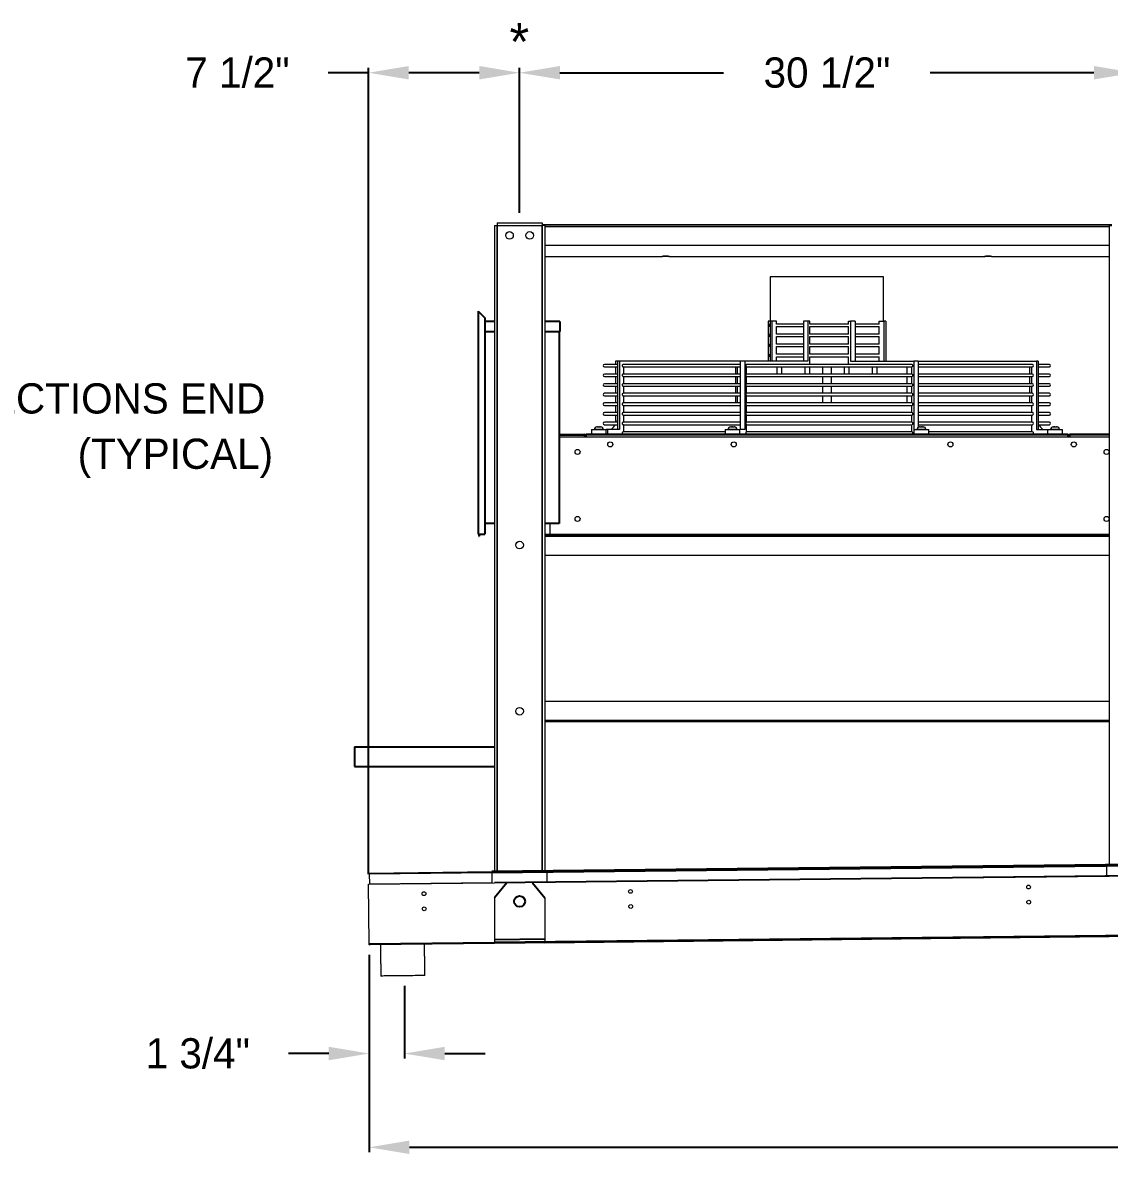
# Model space of a CAD drawing. Extents: x 6 to 271, y -23 to 146.
# Drawn here: x 122.8 to 176.7, y 31.9 to 88.6 of the extents above; entities that cross this region are included whole.
import ezdxf
from ezdxf.enums import TextEntityAlignment as Align

# ---------------------------------------------------------------- set-up
doc = ezdxf.new("R2010")
doc.units = 0
doc.header["$MEASUREMENT"] = 0
doc.layers.get('0').update_dxf_attribs({"linetype": 'CONTINUOUS'})
doc.layers.get('Defpoints').update_dxf_attribs({"linetype": 'CONTINUOUS'})
doc.dimstyles.get("Standard").update_dxf_attribs({"dimtxt": 1.5, "dimasz": 2, "dimexe": 0.25, "dimexo": 0.5, "dimgap": 0.75, "dimtad": 0, "dimtih": 1, "dimtoh": 1, "dimdec": 4, "dimzin": 0, "dimdsep": 46, "dimlunit": 5, "dimtxsty": 'STANDARD', "dimcen": 0.125, "dimclrd": 1, "dimclre": 1, "dimclrt": 1, "dimadec": 0, "dimazin": 0, "dimtfac": 1, "dimtdec": 4, "dimtofl": 0, "dimtmove": 0, "dimatfit": 3, "dimfxl": 1, "dimfrac": 2, "dimtolj": 1, "dimtzin": 0, "dimarcsym": 0})

# ---------------------------------------------------------------- blocks, each defined once
blk = doc.blocks.new('*D29')
at = {"color": 7, "lineweight": -2}
for p, q in [((244.966, 43.551), (244.966, 32.59)), ((139.973, 42.397), (139.973, 32.59)), ((141.973, 32.84), (189.594, 32.84)), ((242.966, 32.84), (195.344, 32.84))]:
    blk.add_line(p, q, dxfattribs=at)
at = {"color": 7}
for points in [[(141.973, 33.173), (141.973, 32.507), (139.973, 32.84)], [(242.966, 33.173), (242.966, 32.507), (244.966, 32.84)]]:
    blk.add_solid(points, dxfattribs=at)
at = {"layer": 'Defpoints', "color": 0}
for p in [(244.966, 44.051), (139.973, 42.897), (244.966, 32.84)]:
    blk.add_point(p, dxfattribs=at)
at = {"color": 7, "insert": (192.469, 32.84), "char_height": 1.5, "attachment_point": 5}
blk.add_mtext('\\A1;105"', dxfattribs=at)
blk = doc.blocks.new('*D30')
at = {"color": 7, "lineweight": -2}
for p, q in [((147.439, 79.229), (147.439, 86.425)), ((177.939, 79.229), (177.939, 86.425)), ((149.439, 86.175), (157.564, 86.175)), ((175.939, 86.175), (167.814, 86.175))]:
    blk.add_line(p, q, dxfattribs=at)
at = {"color": 7}
for points in [[(149.439, 86.509), (149.439, 85.842), (147.439, 86.175)], [(175.939, 86.509), (175.939, 85.842), (177.939, 86.175)]]:
    blk.add_solid(points, dxfattribs=at)
at = {"layer": 'Defpoints', "color": 0}
for p in [(177.939, 86.175), (147.439, 78.729), (177.939, 78.729)]:
    blk.add_point(p, dxfattribs=at)
at = {"color": 7, "insert": (162.689, 86.175), "char_height": 1.5, "attachment_point": 5}
blk.add_mtext('\\A1;30 1/2"', dxfattribs=at)
blk = doc.blocks.new('*D33')
at = {"color": 7, "lineweight": -2}
for p, q in [((139.94, 46.397), (139.94, 86.425)), ((147.439, 79.229), (147.439, 86.425)), ((139.94, 86.175), (137.94, 86.175)), ((145.439, 86.175), (141.94, 86.175))]:
    blk.add_line(p, q, dxfattribs=at)
at = {"color": 7}
for points in [[(141.94, 86.509), (141.94, 85.842), (139.94, 86.175)], [(145.439, 86.509), (145.439, 85.842), (147.439, 86.175)]]:
    blk.add_solid(points, dxfattribs=at)
at = {"layer": 'Defpoints', "color": 0}
for p in [(139.94, 86.175), (147.439, 78.729), (139.94, 45.897)]:
    blk.add_point(p, dxfattribs=at)
at = {"color": 7, "insert": (133.44, 86.175), "char_height": 1.5, "attachment_point": 5}
blk.add_mtext('\\A1;7 1/2"', dxfattribs=at)
blk = doc.blocks.new('*D34')
at = {"color": 7, "lineweight": -2}
for p, q in [((139.973, 41.897), (139.973, 37.243)), ((141.723, 40.853), (141.723, 37.243)), ((137.973, 37.493), (135.973, 37.493)), ((143.723, 37.493), (145.723, 37.493))]:
    blk.add_line(p, q, dxfattribs=at)
at = {"color": 7}
for points in [[(137.973, 37.827), (137.973, 37.16), (139.973, 37.493)], [(143.723, 37.827), (143.723, 37.16), (141.723, 37.493)]]:
    blk.add_solid(points, dxfattribs=at)
at = {"layer": 'Defpoints', "color": 0}
for p in [(139.973, 42.397), (141.723, 41.353), (139.973, 37.493)]:
    blk.add_point(p, dxfattribs=at)
at = {"color": 7, "insert": (131.473, 37.493), "char_height": 1.5, "attachment_point": 5}
blk.add_mtext('\\A1;1 3/4"', dxfattribs=at)

msp = doc.modelspace()

# ---------------------------------------------------------------- linework, layer by layer
at = {"color": 7, "linetype": 'Continuous', "lineweight": 15}
for p, q in [((146.18909, 78.59359), (146.18909, 46.52674)), ((146.18909, 78.59359), (146.32359, 78.59359)), ((146.32359, 78.59359), (146.32359, 46.52821)), ((146.32459, 78.59359), (146.32359, 78.59359)), ((146.32459, 78.72909), (146.32459, 78.59459)), ((146.32459, 78.72909), (148.55359, 78.72909)), ((146.32459, 78.59459), (148.55359, 78.59459)), ((146.32459, 78.59359), (146.32459, 78.59459)), ((146.32459, 78.59359), (148.55359, 78.59359)), ((146.32459, 46.52822), (146.32459, 78.59359)), ((148.55359, 78.72909), (148.55359, 78.59459)), ((148.55359, 78.6453), (176.82459, 78.6453)), ((148.55359, 78.59359), (148.55359, 78.59459)), ((148.55459, 78.59359), (148.55359, 78.59359)), ((148.55359, 46.5526), (148.55359, 78.59359)), ((148.68909, 78.59359), (148.55459, 78.59359)), ((148.55459, 78.59359), (148.55459, 46.55261)), ((148.68909, 78.59359), (148.68909, 46.55408)), ((148.68909, 78.54059), (176.68909, 78.54059)), ((176.68909, 78.59359), (176.68909, 46.86037)), ((176.68909, 78.59359), (176.82359, 78.59359)), ((148.68909, 77.61184), (176.68909, 77.61184)), ((148.68909, 77.04976), (154.50159, 77.04976)), ((154.87659, 77.04976), (170.50159, 77.04976)), ((170.87659, 77.04976), (176.68909, 77.04976)), ((163.76539, 76.04009), (159.87659, 76.04009)), ((165.50159, 76.04009), (163.76539, 76.04009)), ((159.77188, 73.84909), (159.77188, 71.85409)), ((159.86525, 73.84909), (159.77188, 73.84909)), ((159.95863, 73.84909), (159.86525, 73.84909)), ((159.86525, 73.84909), (159.86525, 71.85409)), ((159.95863, 73.84909), (159.95863, 71.85409)), ((160.18405, 73.84909), (159.95863, 73.84909)), ((160.18405, 73.69827), (160.18405, 73.84909)), ((161.74484, 73.84909), (161.51942, 73.84909)), ((161.51942, 73.84909), (161.51942, 71.85409)), ((161.74484, 73.84909), (161.74484, 71.85409)), ((161.83822, 73.84909), (161.74484, 73.84909)), ((161.83822, 73.69827), (161.83822, 73.84909)), ((163.76539, 73.69921), (163.76539, 73.84909)), ((163.76539, 73.84909), (163.85876, 73.84909)), ((163.85876, 73.84909), (163.85876, 71.85409)), ((164.08419, 73.84909), (163.85876, 73.84909)), ((164.08419, 73.84909), (164.08419, 71.85409)), ((165.2875, 73.69921), (165.2875, 73.84909)), ((165.2875, 73.84909), (165.51293, 73.84909)), ((165.51293, 73.84909), (165.51293, 71.85409)), ((165.6063, 73.84909), (165.51293, 73.84909)), ((165.6063, 73.84909), (165.6063, 71.85409)), ((161.51942, 73.69921), (160.18405, 73.69921)), ((160.18405, 73.19827), (160.18405, 73.58014)), ((160.18405, 73.57921), (161.51942, 73.57921)), ((163.76539, 73.69921), (161.83822, 73.69921)), ((161.83822, 73.19827), (161.83822, 73.58014)), ((161.83822, 73.57921), (163.76539, 73.57921)), ((163.76539, 73.19921), (163.76539, 73.57921)), ((165.2875, 73.69921), (164.08419, 73.69921)), ((164.08419, 73.57921), (165.2875, 73.57921)), ((165.2875, 73.19921), (165.2875, 73.57921)), ((161.51942, 73.19921), (160.18405, 73.19921)), ((160.18405, 72.69827), (160.18405, 73.08014)), ((160.18405, 73.07921), (161.51942, 73.07921)), ((161.51942, 72.69921), (160.18405, 72.69921)), ((163.76539, 73.19921), (161.83822, 73.19921)), ((161.83822, 72.69827), (161.83822, 73.08014)), ((161.83822, 73.07921), (163.76539, 73.07921)), ((163.76539, 72.69921), (161.83822, 72.69921)), ((163.76539, 72.69921), (163.76539, 73.07921)), ((165.2875, 73.19921), (164.08419, 73.19921)), ((164.08419, 73.07921), (165.2875, 73.07921)), ((165.2875, 72.69921), (164.08419, 72.69921)), ((165.2875, 72.69921), (165.2875, 73.07921)), ((160.18405, 72.19827), (160.18405, 72.58014)), ((160.18405, 72.57921), (161.51942, 72.57921)), ((161.51942, 72.19921), (160.18405, 72.19921)), ((161.83822, 72.19827), (161.83822, 72.58014)), ((161.83822, 72.57921), (163.76539, 72.57921)), ((163.76539, 72.19921), (161.83822, 72.19921)), ((163.76539, 72.19921), (163.76539, 72.57921)), ((164.08419, 72.57921), (165.2875, 72.57921)), ((165.2875, 72.19921), (164.08419, 72.19921)), ((165.2875, 72.19921), (165.2875, 72.57921)), ((152.29544, 71.69921), (151.64897, 71.69921)), ((151.64897, 71.57921), (152.29544, 71.57921)), ((152.20207, 71.85409), (152.20207, 71.69921)), ((152.29544, 71.85409), (152.20207, 71.85409)), ((152.20207, 71.57921), (152.20207, 71.22054)), ((152.38882, 71.85409), (152.29544, 71.85409)), ((152.29544, 71.85409), (152.29544, 68.47309)), ((152.38882, 71.85409), (152.38882, 68.47309)), ((158.3839, 71.85409), (152.38882, 71.85409)), ((152.58522, 71.57921), (158.3839, 71.57921)), ((158.3839, 71.69921), (152.58529, 71.69921)), ((152.61425, 71.22054), (152.61425, 71.57921)), ((158.15847, 71.57921), (158.15847, 71.22054)), ((158.25185, 71.22054), (158.25185, 71.57921)), ((158.60933, 71.85409), (158.3839, 71.85409)), ((158.3839, 71.85409), (158.3839, 68.47309)), ((158.60933, 71.85409), (158.60933, 68.47309)), ((161.74484, 71.85409), (158.60933, 71.85409)), ((158.69068, 71.57921), (166.91396, 71.57921)), ((166.91396, 71.69921), (158.69081, 71.69921)), ((158.7027, 71.22054), (158.7027, 71.57921)), ((160.18405, 71.85409), (160.18405, 72.08014)), ((160.18405, 72.07921), (161.51942, 72.07921)), ((161.83822, 71.69921), (161.83822, 72.08014)), ((161.83822, 72.07921), (163.76539, 72.07921)), ((163.76539, 71.69921), (163.76539, 72.07921)), ((163.85876, 71.85409), (166.99428, 71.85409)), ((164.08419, 72.07921), (165.2875, 72.07921)), ((165.2875, 71.85409), (165.2875, 72.07921)), ((166.67548, 71.22054), (166.67548, 71.57921)), ((166.9009, 71.22054), (166.9009, 71.57921)), ((166.99428, 71.85409), (166.99428, 68.47309)), ((167.2197, 71.85409), (166.99428, 71.85409)), ((167.2197, 71.85409), (167.2197, 68.58118)), ((167.2197, 71.85409), (173.08273, 71.85409)), ((172.88883, 71.69921), (167.2197, 71.69921)), ((167.2197, 71.57921), (172.88883, 71.57921)), ((172.76393, 71.22054), (172.76393, 71.57921)), ((172.85731, 71.22054), (172.85731, 71.57921)), ((173.08273, 71.85409), (173.08273, 68.47309)), ((173.17611, 71.85409), (173.08273, 71.85409)), ((173.17611, 71.85409), (173.17611, 68.47309)), ((173.7292, 71.69921), (173.17611, 71.69921)), ((173.17611, 71.57921), (173.7292, 71.57921)), ((152.29544, 71.22054), (151.64897, 71.22054)), ((151.64897, 71.10054), (152.29544, 71.10054)), ((152.20207, 71.10054), (152.20207, 70.74187)), ((152.58522, 71.10054), (158.3839, 71.10054)), ((158.3839, 71.22054), (152.58529, 71.22054)), ((152.61425, 70.74187), (152.61425, 71.10054)), ((158.15847, 71.10054), (158.15847, 70.74187)), ((158.25185, 70.74187), (158.25185, 71.10054)), ((158.69068, 71.10054), (166.91396, 71.10054)), ((166.91396, 71.22054), (158.69081, 71.22054)), ((158.7027, 70.74187), (158.7027, 71.10054)), ((166.67548, 70.74187), (166.67548, 71.10054)), ((166.9009, 70.74187), (166.9009, 71.10054)), ((172.88883, 71.22054), (167.2197, 71.22054)), ((167.2197, 71.10054), (172.88883, 71.10054)), ((172.76393, 70.74187), (172.76393, 71.10054)), ((172.85731, 70.74187), (172.85731, 71.10054)), ((173.7292, 71.22054), (173.17611, 71.22054)), ((173.17611, 71.10054), (173.7292, 71.10054)), ((152.29544, 70.74187), (151.64897, 70.74187)), ((151.64897, 70.62187), (152.29544, 70.62187)), ((152.20207, 70.62187), (152.20207, 70.26321)), ((152.58522, 70.62187), (158.3839, 70.62187)), ((158.3839, 70.74187), (152.58529, 70.74187)), ((152.61425, 70.26321), (152.61425, 70.62187)), ((158.15847, 70.62187), (158.15847, 70.26321)), ((158.25185, 70.26321), (158.25185, 70.62187)), ((158.69068, 70.62187), (166.91396, 70.62187)), ((166.91396, 70.74187), (158.69081, 70.74187)), ((158.7027, 70.26321), (158.7027, 70.62187)), ((166.67548, 70.26321), (166.67548, 70.62187)), ((166.9009, 70.26321), (166.9009, 70.62187)), ((172.88883, 70.74187), (167.2197, 70.74187)), ((167.2197, 70.62187), (172.88883, 70.62187)), ((172.76393, 70.26321), (172.76393, 70.62187)), ((172.85731, 70.26321), (172.85731, 70.62187)), ((173.7292, 70.74187), (173.17611, 70.74187)), ((173.17611, 70.62187), (173.7292, 70.62187)), ((152.29544, 70.26321), (151.64897, 70.26321)), ((151.64897, 70.14321), (152.29544, 70.14321)), ((152.20207, 70.14321), (152.20207, 69.78454)), ((152.58522, 70.14321), (158.3839, 70.14321)), ((158.3839, 70.26321), (152.58529, 70.26321)), ((152.61425, 69.78454), (152.61425, 70.14321)), ((158.15847, 70.14321), (158.15847, 69.78454)), ((158.25185, 69.78454), (158.25185, 70.14321)), ((158.69068, 70.14321), (166.91396, 70.14321)), ((166.91396, 70.26321), (158.69081, 70.26321)), ((158.7027, 69.78454), (158.7027, 70.14321)), ((166.67548, 69.78454), (166.67548, 70.14321)), ((166.9009, 69.78454), (166.9009, 70.14321)), ((172.88883, 70.26321), (167.2197, 70.26321)), ((167.2197, 70.14321), (172.88883, 70.14321)), ((172.76393, 69.78454), (172.76393, 70.14321)), ((172.85731, 69.78454), (172.85731, 70.14321)), ((173.7292, 70.26321), (173.17611, 70.26321)), ((173.17611, 70.14321), (173.7292, 70.14321)), ((152.29544, 69.78454), (151.64897, 69.78454)), ((151.64897, 69.66454), (152.29544, 69.66454)), ((152.29544, 69.30588), (151.64897, 69.30588)), ((152.20207, 69.66454), (152.20207, 69.30588)), ((152.58522, 69.66454), (158.3839, 69.66454)), ((158.3839, 69.78454), (152.58529, 69.78454)), ((158.3839, 69.30588), (152.58529, 69.30588)), ((152.61425, 69.30588), (152.61425, 69.66454)), ((158.69068, 69.66454), (166.91396, 69.66454)), ((166.91396, 69.78454), (158.69081, 69.78454)), ((166.91396, 69.30588), (158.69081, 69.30588)), ((158.7027, 69.30588), (158.7027, 69.66454)), ((166.9009, 69.30588), (166.9009, 69.66454)), ((172.88883, 69.78454), (167.2197, 69.78454)), ((167.2197, 69.66454), (172.88883, 69.66454)), ((172.88883, 69.30588), (167.2197, 69.30588)), ((172.85731, 69.30588), (172.85731, 69.66454)), ((173.7292, 69.78454), (173.17611, 69.78454)), ((173.17611, 69.66454), (173.7292, 69.66454)), ((173.7292, 69.30588), (173.17611, 69.30588)), ((151.64897, 69.18588), (152.29544, 69.18588)), ((152.29544, 68.82721), (151.64897, 68.82721)), ((152.20207, 69.18588), (152.20207, 68.82721)), ((152.58522, 69.18588), (158.3839, 69.18588)), ((158.3839, 68.82721), (152.58529, 68.82721)), ((152.61425, 68.82721), (152.61425, 69.18588)), ((158.69068, 69.18588), (166.91396, 69.18588)), ((166.91396, 68.82721), (158.69081, 68.82721)), ((158.7027, 68.82721), (158.7027, 69.18588)), ((166.9009, 68.82721), (166.9009, 69.18588)), ((167.2197, 69.18588), (172.88883, 69.18588)), ((172.88883, 68.82721), (167.2197, 68.82721)), ((172.85731, 68.82721), (172.85731, 69.18588)), ((173.17611, 69.18588), (173.7292, 69.18588)), ((173.7292, 68.82721), (173.17611, 68.82721)), ((149.40923, 68.22909), (150.63809, 68.22909)), ((149.40923, 68.17809), (150.63809, 68.17809)), ((150.63809, 68.22909), (150.63809, 68.17809)), ((150.63809, 68.17809), (150.63809, 68.10409)), ((150.63909, 68.17809), (150.63909, 68.10409)), ((150.68909, 68.17809), (150.63909, 68.17809)), ((150.68909, 68.18029), (150.68909, 68.10409)), ((150.73689, 68.18029), (150.68909, 68.18029)), ((150.73689, 68.18029), (150.73689, 68.10409)), ((174.64029, 68.22909), (150.73789, 68.22909)), ((150.73789, 68.22909), (150.73789, 68.18029)), ((174.64029, 68.18029), (150.73789, 68.18029)), ((150.73789, 68.18029), (150.73789, 68.10409)), ((151.00257, 68.47309), (151.03066, 68.47309)), ((151.03066, 68.47309), (151.74057, 68.47309)), ((151.59031, 68.47409), (151.15282, 68.47409)), ((151.27681, 68.59809), (151.27697, 68.59809)), ((151.2797, 68.59809), (151.27697, 68.59809)), ((151.2797, 68.59809), (151.29021, 68.59809)), ((151.30088, 68.59809), (151.29021, 68.59809)), ((151.30088, 68.59809), (151.37693, 68.59809)), ((151.38848, 68.59809), (151.37693, 68.59809)), ((151.39476, 68.59809), (151.38848, 68.59809)), ((151.39476, 68.59809), (151.42013, 68.59809)), ((151.43467, 68.59809), (151.42013, 68.59809)), ((151.43467, 68.59809), (151.46631, 68.59809)), ((151.64897, 68.70721), (152.29544, 68.70721)), ((151.80585, 68.47309), (151.74057, 68.47309)), ((151.80585, 68.47309), (151.80585, 68.22909)), ((152.38882, 68.47309), (151.80585, 68.47309)), ((152.58522, 68.70721), (158.3839, 68.70721)), ((157.63222, 68.34855), (152.58529, 68.34855)), ((152.61425, 68.34855), (152.61425, 68.70721)), ((157.63222, 68.47309), (157.66031, 68.47309)), ((157.66031, 68.47309), (158.37022, 68.47309)), ((158.21997, 68.47409), (157.78247, 68.47409)), ((157.90647, 68.59809), (157.93812, 68.59809)), ((157.95266, 68.59809), (157.93812, 68.59809)), ((157.95266, 68.59809), (157.97802, 68.59809)), ((157.9843, 68.59809), (157.97802, 68.59809)), ((157.99586, 68.59809), (157.9843, 68.59809)), ((157.99586, 68.59809), (158.0719, 68.59809)), ((158.08258, 68.59809), (158.0719, 68.59809)), ((158.08258, 68.59809), (158.09309, 68.59809)), ((158.09582, 68.59809), (158.09309, 68.59809)), ((158.09582, 68.59809), (158.09597, 68.59809)), ((158.60933, 68.47309), (158.37022, 68.47309)), ((158.69068, 68.70721), (166.91396, 68.70721)), ((166.91396, 68.34855), (158.69081, 68.34855)), ((158.7027, 68.34855), (158.7027, 68.70721)), ((166.9009, 68.34855), (166.9009, 68.70721)), ((166.99428, 68.47309), (167.00796, 68.47309)), ((167.00796, 68.47309), (167.03605, 68.47309)), ((167.03605, 68.47309), (167.74596, 68.47309)), ((167.17486, 68.47409), (167.15821, 68.47409)), ((167.59571, 68.47409), (167.17486, 68.47409)), ((167.2197, 68.70721), (172.88883, 68.70721)), ((167.28221, 68.59809), (167.28236, 68.59809)), ((167.28509, 68.59809), (167.28236, 68.59809)), ((167.28509, 68.59809), (167.2956, 68.59809)), ((167.30628, 68.59809), (167.2956, 68.59809)), ((167.30628, 68.59809), (167.38232, 68.59809)), ((167.39387, 68.59809), (167.38232, 68.59809)), ((167.40015, 68.59809), (167.39387, 68.59809)), ((167.40015, 68.59809), (167.42552, 68.59809)), ((167.44006, 68.59809), (167.42552, 68.59809)), ((167.44006, 68.59809), (167.47171, 68.59809)), ((172.88883, 68.34855), (167.74596, 68.34855)), ((172.85731, 68.34855), (172.85731, 68.70721)), ((173.08273, 68.47309), (173.63761, 68.47309)), ((173.17611, 68.70721), (173.7292, 68.70721)), ((173.63761, 68.47309), (173.6657, 68.47309)), ((173.6657, 68.47309), (174.37561, 68.47309)), ((173.9229, 68.47409), (173.78786, 68.47409)), ((173.91186, 68.59809), (173.94351, 68.59809)), ((174.22536, 68.47409), (173.9229, 68.47409)), ((173.95805, 68.59809), (173.94351, 68.59809)), ((173.95805, 68.59809), (173.98342, 68.59809)), ((173.9897, 68.59809), (173.98342, 68.59809)), ((174.00125, 68.59809), (173.9897, 68.59809)), ((174.00125, 68.59809), (174.07729, 68.59809)), ((174.08797, 68.59809), (174.07729, 68.59809)), ((174.08797, 68.59809), (174.09848, 68.59809)), ((174.10121, 68.59809), (174.09848, 68.59809)), ((174.10121, 68.59809), (174.10136, 68.59809)), ((174.64029, 68.22909), (174.64029, 68.18029)), ((174.64029, 68.18029), (174.64029, 68.10409)), ((174.64129, 68.18029), (174.68909, 68.18029)), ((174.64129, 68.10409), (174.64129, 68.18029)), ((174.68909, 68.10409), (174.68909, 68.18029)), ((174.73909, 68.17809), (174.68909, 68.17809)), ((174.73909, 68.17809), (174.73909, 68.10409)), ((174.74009, 68.17809), (174.74009, 68.22909)), ((176.68909, 68.22909), (174.74009, 68.22909)), ((174.74009, 68.10409), (174.74009, 68.17809)), ((176.68909, 68.17809), (174.74009, 68.17809)), ((149.40923, 68.10409), (176.68909, 68.10409)), ((148.68909, 63.22909), (176.68909, 63.22909)), ((148.68909, 63.16559), (176.68909, 63.16559)), ((148.93909, 63.28009), (176.68909, 63.28009)), ((148.93909, 63.27909), (176.68909, 63.27909)), ((148.68909, 62.22909), (176.68909, 62.22909)), ((148.68909, 54.97909), (176.68909, 54.97909)), ((148.68909, 54.04259), (176.68909, 54.04259)), ((148.68909, 53.97909), (176.68909, 53.97909)), ((148.80789, 46.55077), (176.55621, 46.85571)), ((148.80837, 46.50658), (176.5567, 46.81152)), ((176.5567, 46.81152), (176.55621, 46.85571)), ((176.5567, 46.81152), (176.56232, 46.29982)), ((139.99592, 46.45393), (146.05806, 46.52055)), ((139.99592, 46.45393), (139.99641, 46.40974)), ((139.99641, 46.40974), (146.05854, 46.47636)), ((140.00203, 45.89804), (139.99641, 46.40974)), ((146.05854, 46.47636), (146.05806, 46.52055)), ((146.05854, 46.47636), (146.06417, 45.96466)), ((148.68909, 45.9928), (176.68909, 46.30051)), ((148.80789, 46.55077), (148.80837, 46.50658)), ((148.814, 45.99488), (148.80837, 46.50658)), ((176.56232, 46.29982), (148.814, 45.99488)), ((139.93954, 45.89664), (146.18909, 45.96532)), ((139.97195, 42.94782), (139.93954, 45.89664)), ((146.06417, 45.96466), (140.00203, 45.89804)), ((146.18909, 45.22065), (146.18909, 43.00699)), ((148.68909, 45.22065), (148.68909, 43.04798)), ((148.68909, 43.04362), (176.68909, 43.35133)), ((148.68909, 42.99262), (176.68909, 43.30033)), ((139.97195, 42.94782), (146.18909, 43.01614)), ((139.97251, 42.89682), (140.02351, 42.89738)), ((140.02351, 42.89738), (146.18909, 42.96514))]:
    msp.add_line(p, q, dxfattribs=at)
at = {"color": 0, "ltscale": 7}
for p, q in [((145.37798, 74.34159), (145.37798, 63.27909)), ((145.37798, 74.34159), (145.70943, 74.01013)), ((145.70943, 74.01013), (145.70943, 63.27909)), ((146.18909, 73.82639), (145.70943, 73.82639)), ((145.70943, 73.32639), (146.18909, 73.32639)), ((149.44048, 73.82639), (148.68909, 73.82639)), ((148.68909, 73.32639), (149.44048, 73.32639)), ((149.40923, 73.32639), (149.40923, 63.79514)), ((149.44048, 73.82639), (149.44048, 73.32639)), ((146.18909, 63.79514), (145.70943, 63.79514)), ((149.40923, 63.79514), (148.68909, 63.79514)), ((145.37798, 63.27909), (145.70943, 63.27909)), ((145.40923, 63.27909), (145.40923, 63.17014)), ((145.40923, 63.17014), (145.44048, 63.17014)), ((145.44048, 63.27909), (145.44048, 63.17014))]:
    msp.add_line(p, q, dxfattribs=at)
at = {"color": 0, "linetype": 'Continuous', "lineweight": 15}
for p, q in [((148.93909, 63.79514), (148.93909, 63.28009)), ((148.68909, 63.27909), (148.93809, 63.27909)), ((148.93809, 63.27909), (148.93809, 63.22909)), ((148.93909, 63.28009), (148.93909, 63.27909)), ((148.93909, 63.27909), (148.93909, 63.22909))]:
    msp.add_line(p, q, dxfattribs=at)
at = {"color": 0}
for p, q in [((139.2519, 52.71701), (146.18909, 52.71701)), ((139.2519, 52.71701), (139.2519, 51.73759)), ((139.2519, 51.73759), (146.18909, 51.73759))]:
    msp.add_line(p, q, dxfattribs=at)
at = {"color": 7}
for p, q in [((239.8024, 47.55077), (146.058, 46.5253)), ((146.05854, 46.47636), (239.80293, 47.50181)), ((239.80851, 46.99417), (146.18909, 45.96532)), ((146.058, 46.5253), (146.0583, 46.49845)), ((146.0583, 46.49845), (146.05854, 46.47636)), ((146.79963, 45.9664), (146.18909, 45.22065)), ((148.07854, 45.9664), (148.68909, 45.22065)), ((146.18909, 43.01614), (239.68909, 44.04368)), ((239.68909, 43.99268), (146.18909, 42.96514)), ((148.68909, 43.17298), (146.18909, 43.13199)), ((146.18909, 43.00699), (146.18909, 42.95598))]:
    msp.add_line(p, q, dxfattribs=at)
at = {"color": 7, "linetype": 'Continuous', "lineweight": 15, "flags": 128}
for points in [[(154.50159, 77.04976), (154.50918, 77.05582), (154.53135, 77.06138), (154.5663, 77.06601), (154.6112, 77.06931), (154.66241, 77.07104), (154.71577, 77.07104), (154.76698, 77.06931), (154.81188, 77.06601), (154.84682, 77.06138), (154.86899, 77.05582), (154.87659, 77.04976)], [(154.87659, 77.04976), (154.86893, 77.05581), (154.84672, 77.06137), (154.81177, 77.06598), (154.76691, 77.06928), (154.71575, 77.071), (154.66243, 77.071), (154.61127, 77.06928), (154.56641, 77.06598), (154.53146, 77.06137), (154.50925, 77.05581), (154.50159, 77.04976)], [(170.50159, 77.04976), (170.50918, 77.05582), (170.53135, 77.06138), (170.5663, 77.06601), (170.6112, 77.06931), (170.6624, 77.07104), (170.71577, 77.07104), (170.76698, 77.06931), (170.81188, 77.06601), (170.84682, 77.06138), (170.86899, 77.05582), (170.87659, 77.04976)], [(170.87659, 77.04976), (170.86893, 77.05581), (170.84672, 77.06137), (170.81178, 77.06598), (170.76691, 77.06928), (170.71575, 77.071), (170.66243, 77.071), (170.61127, 77.06928), (170.5664, 77.06598), (170.53146, 77.06137), (170.50925, 77.05581), (170.50159, 77.04976)], [(166.91396, 71.69921), (166.91402, 71.69921), (166.92329, 71.69403), (166.93097, 71.6795), (166.93575, 71.6581), (166.93681, 71.63348), (166.93398, 71.60983), (166.92773, 71.59119), (166.91913, 71.58075), (166.91396, 71.57921)], [(166.91396, 71.22054), (166.91821, 71.2195), (166.92658, 71.21067), (166.933, 71.19409), (166.93647, 71.17233), (166.93647, 71.14875), (166.933, 71.12699), (166.92658, 71.11041), (166.91821, 71.10158), (166.91396, 71.10054)], [(166.91396, 70.74187), (166.91821, 70.74084), (166.92658, 70.732), (166.933, 70.71542), (166.93647, 70.69366), (166.93647, 70.67008), (166.933, 70.64833), (166.92658, 70.63175), (166.91821, 70.62291), (166.91396, 70.62187)], [(166.91396, 70.26321), (166.91821, 70.26217), (166.92658, 70.25333), (166.933, 70.23676), (166.93647, 70.215), (166.93647, 70.19142), (166.933, 70.16966), (166.92658, 70.15308), (166.91821, 70.14425), (166.91396, 70.14321)], [(166.91396, 69.78454), (166.91821, 69.7835), (166.92658, 69.77467), (166.933, 69.75809), (166.93647, 69.73633), (166.93647, 69.71275), (166.933, 69.69099), (166.92658, 69.67442), (166.91821, 69.66558), (166.91396, 69.66454)], [(166.91396, 69.30588), (166.91821, 69.30484), (166.92658, 69.296), (166.933, 69.27943), (166.93647, 69.25767), (166.93647, 69.23409), (166.933, 69.21233), (166.92658, 69.19575), (166.91821, 69.18692), (166.91396, 69.18588)], [(152.29544, 68.97201), (152.25689, 68.85576), (152.24492, 68.82721)], [(166.91396, 68.82721), (166.91821, 68.82617), (166.92658, 68.81734), (166.933, 68.80076), (166.93647, 68.779), (166.93647, 68.75542), (166.933, 68.73366), (166.92658, 68.71709), (166.91821, 68.70825), (166.91396, 68.70721)], [(166.91396, 68.34855), (166.91847, 68.34738), (166.92691, 68.3381), (166.93328, 68.32095), (166.93659, 68.29865), (166.9363, 68.27474), (166.9349, 68.26397)], [(139.97251, 42.89682), (139.9725, 42.8978), (139.97247, 42.90071), (139.97242, 42.90542), (139.97235, 42.91176), (139.97226, 42.91949), (139.97216, 42.9283), (139.97206, 42.93787), (139.97195, 42.94782)], [(141.90814, 41.3555), (141.7854, 41.35415), (141.66084, 41.35278), (141.53608, 41.35141), (141.41276, 41.35006), (141.29247, 41.34873), (141.17679, 41.34746), (141.06722, 41.34626), (140.9652, 41.34514), (140.87205, 41.34411), (140.78899, 41.3432), (140.71709, 41.34241), (140.65731, 41.34175), (140.61041, 41.34124), (140.57701, 41.34087), (140.55755, 41.34066), (140.55214, 41.3406)], [(142.73951, 41.36464), (142.73668, 41.36461), (142.72061, 41.36443), (142.69052, 41.3641), (142.64682, 41.36362), (142.59006, 41.36299), (142.521, 41.36224), (142.44053, 41.36135), (142.3497, 41.36035), (142.24969, 41.35925), (142.14181, 41.35807), (142.02746, 41.35681), (141.90814, 41.3555)]]:
    msp.add_lwpolyline(points, dxfattribs=at)
at = {"color": 7, "linetype": 'Continuous', "lineweight": 15}
for centre, radius in [((146.93909, 78.10409), 0.1875), ((147.93909, 78.10409), 0.1875), ((151.93909, 67.72909), 0.125), ((158.06409, 67.72909), 0.125), ((168.81409, 67.72909), 0.125), ((174.93909, 67.72909), 0.125), ((150.31409, 67.35409), 0.125), ((176.56409, 67.35409), 0.125), ((150.31409, 64.03009), 0.125), ((176.56409, 64.03009), 0.125), ((147.43909, 54.47909), 0.1875), ((142.69487, 45.42689), 0.09375), ((152.94425, 45.53953), 0.09375), ((172.69306, 45.75656), 0.09375), ((152.95249, 44.78957), 0.09375), ((172.7013, 45.00661), 0.09375), ((142.70311, 44.67694), 0.09375)]:
    msp.add_circle(centre, radius, dxfattribs=at)
at = {"color": 0, "linetype": 'Continuous', "lineweight": 15}
msp.add_circle((147.43909, 62.72909), 0.1875, dxfattribs=at)
at = {"color": 7}
msp.add_circle((147.43909, 45.04497), 0.26853, dxfattribs=at)
at = {"color": 7, "linetype": 'Continuous', "lineweight": 15}
for centre, radius, start, end in [((159.87659, 73.63921), 0.06, 100.892283, 259.107717), ((159.87659, 73.13921), 0.06, 100.892283, 259.107717), ((159.87659, 72.63921), 0.06, 100.892283, 259.107717), ((159.87659, 72.13921), 0.06, 100.892283, 259.107717), ((151.64897, 71.63921), 0.06, 90, 270), ((172.88565, 71.63921), 0.06008, 273.02723, 86.97277), ((173.72921, 71.63921), 0.06, 270, 90), ((151.64897, 71.16054), 0.06, 90, 270), ((172.88553, 71.16054), 0.06009, 273.144589, 86.855411), ((173.72921, 71.16054), 0.06, 270, 90), ((151.64897, 70.68187), 0.06, 90, 270), ((172.88553, 70.68187), 0.06009, 273.143027, 86.856973), ((173.72921, 70.68187), 0.06, 270, 90), ((151.64897, 70.20321), 0.06, 90, 270), ((172.88553, 70.20321), 0.06009, 273.144589, 86.855411), ((173.72921, 70.20321), 0.06, 270, 90), ((151.64897, 69.72454), 0.06, 90, 270), ((151.64897, 69.24588), 0.06, 90, 270), ((172.88553, 69.72454), 0.06009, 273.143027, 86.856973), ((172.88553, 69.24588), 0.06009, 273.144589, 86.855411), ((173.72921, 69.72454), 0.06, 270, 90), ((173.72921, 69.24588), 0.06, 270, 90), ((151.64897, 68.76721), 0.06, 90, 270), ((172.88553, 68.76721), 0.06009, 273.144589, 86.855411), ((173.72921, 68.76721), 0.06, 270, 90), ((150.63809, 68.17809), 0.051, 0, 90), ((150.63809, 68.17809), 0.001, 0, 90), ((150.73789, 68.18029), 0.0488, 90, 180), ((150.73789, 68.18029), 0.001, 90, 180), ((151.27682, 68.47409), 0.124, 90, 180), ((151.46632, 68.47409), 0.124, 0, 90), ((151.32879, 69.22809), 1, 310.97463, 328.608789), ((157.90647, 68.47409), 0.124, 90, 180), ((158.09597, 68.47409), 0.124, 0, 90), ((167.28221, 68.47409), 0.124, 90, 180), ((167.47171, 68.47409), 0.124, 0, 90), ((172.88534, 68.28906), 0.05959, 335.096891, 86.650916), ((174.04939, 69.22809), 1, 211.391211, 229.02537), ((173.91186, 68.47409), 0.124, 90, 180), ((174.10136, 68.47409), 0.124, 0, 90), ((174.64029, 68.18029), 0.0488, 360, 90), ((174.64029, 68.18029), 0.001, 0, 90), ((174.74009, 68.17809), 0.051, 90, 180), ((174.74009, 68.17809), 0.001, 90, 180), ((176.57362, 46.29958), 0.0113, 178.778119, 182.363004), ((139.96325, 45.89717), 0.03879, 0.238541, 1.282917), ((146.07486, 45.96437), 0.0107, 178.486995, 182.273767), ((148.82471, 45.99459), 0.01071, 178.489598, 182.271165)]:
    msp.add_arc(centre, radius, start, end, dxfattribs=at)
at = {"color": 0, "linetype": 'Continuous', "lineweight": 15}
msp.add_arc((148.93809, 63.28009), 0.001, 270, 0, dxfattribs=at)
at = {"color": 7, "linetype": 'Continuous', "lineweight": 15}
for points in [[(176.82459, 78.60409), (148.55359, 78.60409)], [(148.68909, 77.04935), (154.50159, 77.04935)], [(154.87659, 77.04935), (170.50159, 77.04935)], [(170.87659, 77.04935), (176.68909, 77.04935)], [(159.87659, 76.04009), (159.87659, 73.84909)], [(165.50159, 73.84909), (165.50159, 76.04009)], [(160.19896, 71.57921), (160.19896, 71.22054)], [(160.44896, 71.22054), (160.44896, 71.57921)], [(161.58442, 71.57921), (161.58442, 71.22054)], [(161.83442, 71.22054), (161.83442, 71.57921)], [(162.46259, 71.57921), (162.46259, 71.22054)], [(162.91559, 71.22054), (162.91559, 71.57921)], [(163.54376, 71.57921), (163.54376, 71.22054)], [(163.79376, 71.22054), (163.79376, 71.57921)], [(164.92922, 71.57921), (164.92922, 71.22054)], [(165.17922, 71.22054), (165.17922, 71.57921)], [(162.46259, 71.10054), (162.46259, 70.74187)], [(162.91559, 70.74187), (162.91559, 71.10054)], [(162.46259, 70.62187), (162.46259, 70.26321)], [(162.91559, 70.26321), (162.91559, 70.62187)], [(162.46259, 70.14321), (162.46259, 69.78454)], [(162.91559, 69.78454), (162.91559, 70.14321)], [(151.00257, 68.47309), (151.00257, 68.22909)], [(151.15282, 68.47409), (151.15282, 68.47309)], [(151.27697, 68.59809), (151.27299, 68.59802)], [(151.27299, 68.59802), (151.2797, 68.59809)], [(151.29021, 68.59809), (151.29691, 68.59802)], [(151.29691, 68.59802), (151.30088, 68.59809)], [(151.37693, 68.59809), (151.37857, 68.59802)], [(151.37857, 68.59802), (151.39476, 68.59809)], [(151.42013, 68.59809), (151.43631, 68.59802)], [(151.43631, 68.59802), (151.43467, 68.59809)], [(151.59031, 68.47309), (151.59031, 68.47409)], [(151.74057, 68.22909), (151.74057, 68.47309)], [(157.63222, 68.47309), (157.63222, 68.22909)], [(157.78247, 68.47409), (157.78247, 68.47309)], [(157.93812, 68.59809), (157.93647, 68.59802)], [(157.93647, 68.59802), (157.95266, 68.59809)], [(157.97802, 68.59809), (157.99421, 68.59802)], [(157.99421, 68.59802), (157.99586, 68.59809)], [(158.0719, 68.59809), (158.07587, 68.59802)], [(158.07587, 68.59802), (158.08258, 68.59809)], [(158.09309, 68.59809), (158.09979, 68.59802)], [(158.09979, 68.59802), (158.09582, 68.59809)], [(158.21997, 68.47309), (158.21997, 68.47409)], [(158.37022, 68.22909), (158.37022, 68.47309)], [(167.00796, 68.47309), (167.00796, 68.22909)], [(167.15821, 68.47409), (167.15821, 68.47309)], [(167.28236, 68.59809), (167.27839, 68.59802)], [(167.27839, 68.59802), (167.28509, 68.59809)], [(167.2956, 68.59809), (167.30231, 68.59802)], [(167.30231, 68.59802), (167.30628, 68.59809)], [(167.38232, 68.59809), (167.38397, 68.59802)], [(167.38397, 68.59802), (167.40015, 68.59809)], [(167.42552, 68.59809), (167.44171, 68.59802)], [(167.44171, 68.59802), (167.44006, 68.59809)], [(167.59571, 68.47309), (167.59571, 68.47409)], [(167.74596, 68.22909), (167.74596, 68.47309)], [(173.63761, 68.47309), (173.63761, 68.22909)], [(173.78786, 68.47409), (173.78786, 68.47309)], [(173.94351, 68.59809), (173.94187, 68.59802)], [(173.94187, 68.59802), (173.95805, 68.59809)], [(173.98342, 68.59809), (173.99961, 68.59802)], [(173.99961, 68.59802), (174.00125, 68.59809)], [(174.07729, 68.59809), (174.08127, 68.59802)], [(174.08127, 68.59802), (174.08797, 68.59809)], [(174.09848, 68.59809), (174.10519, 68.59802)], [(174.10519, 68.59802), (174.10121, 68.59809)], [(174.22536, 68.47309), (174.22536, 68.47409)], [(174.37561, 68.22909), (174.37561, 68.47309)], [(140.53498, 42.90301), (140.55214, 41.3406)], [(142.73951, 41.36464), (142.72235, 42.92704)]]:
    msp.add_open_spline(points, degree=1, dxfattribs=at)
for points, knots in [([(152.59126, 71.69799), (152.58808, 71.69853), (152.57872, 71.70011), (152.56314, 71.69529), (152.54719, 71.68448), (152.53549, 71.66823), (152.52941, 71.6488), (152.52962, 71.62826), (152.5361, 71.609), (152.54812, 71.593), (152.56428, 71.58272), (152.57846, 71.57831), (152.58631, 71.57967), (152.588, 71.57996)], [0, 0, 0, 0, 0.05278594, 0.15493398, 0.25708236, 0.35921606, 0.46132702, 0.56341077, 0.66548835, 0.767587, 0.86969287, 0.97181418, 1, 1, 1, 1]), ([(158.69324, 71.69846), (158.69293, 71.69867), (158.69013, 71.70059), (158.68448, 71.69778), (158.67739, 71.68965), (158.67175, 71.67516), (158.66826, 71.65681), (158.6673, 71.63642), (158.66896, 71.61638), (158.67308, 71.59883), (158.67918, 71.58615), (158.68545, 71.57944), (158.68943, 71.57989), (158.69084, 71.58005)], [0, 0, 0, 0, 0.0129176, 0.11640441, 0.21988395, 0.32335333, 0.42679872, 0.53022485, 0.63363353, 0.73704933, 0.8404765, 0.94393015, 1, 1, 1, 1]), ([(152.59126, 71.21933), (152.58808, 71.21986), (152.57872, 71.22144), (152.56314, 71.21662), (152.54719, 71.20582), (152.53549, 71.18957), (152.52941, 71.17014), (152.52962, 71.1496), (152.53609, 71.13033), (152.54812, 71.11434), (152.56428, 71.10406), (152.57846, 71.09964), (152.58631, 71.101), (152.588, 71.1013)], [0, 0, 0, 0, 0.05278648, 0.15493573, 0.25708396, 0.3592175, 0.46132266, 0.5634122, 0.66548962, 0.76758352, 0.86969232, 0.97181347, 1, 1, 1, 1]), ([(158.69324, 71.21979), (158.69293, 71.22001), (158.69013, 71.22193), (158.68448, 71.21911), (158.67739, 71.21098), (158.67175, 71.1965), (158.66826, 71.17814), (158.6673, 71.15775), (158.66896, 71.13772), (158.67308, 71.12016), (158.67918, 71.10748), (158.68545, 71.10077), (158.68943, 71.10123), (158.69084, 71.10139)], [0, 0, 0, 0, 0.01291761, 0.11640458, 0.21988681, 0.32335213, 0.42680307, 0.53022337, 0.63363809, 0.73704891, 0.84047623, 0.94393003, 1, 1, 1, 1]), ([(152.59132, 70.74073), (152.58732, 70.74124), (152.57711, 70.74256), (152.56095, 70.73693), (152.54544, 70.72534), (152.53439, 70.70859), (152.52909, 70.68889), (152.5301, 70.66838), (152.53733, 70.64944), (152.54997, 70.63398), (152.56652, 70.62455), (152.58008, 70.62074), (152.5871, 70.62219), (152.58801, 70.62238)], [0, 0, 0, 0, 0.06582273, 0.16794578, 0.2700863, 0.37221026, 0.47430076, 0.57637127, 0.67844331, 0.78051065, 0.88260946, 0.98474534, 1, 1, 1, 1]), ([(158.69327, 70.74066), (158.69175, 70.74121), (158.68767, 70.74268), (158.68107, 70.73746), (158.67455, 70.72625), (158.66985, 70.70974), (158.66749, 70.69017), (158.66775, 70.66963), (158.67059, 70.65054), (158.6757, 70.63478), (158.68247, 70.62505), (158.68787, 70.62088), (158.69062, 70.62204), (158.69082, 70.62212)], [0, 0, 0, 0, 0.06115942, 0.16460909, 0.26805054, 0.37147345, 0.47487351, 0.57825107, 0.68162199, 0.78500395, 0.88840593, 0.99183225, 1, 1, 1, 1]), ([(152.59132, 70.26206), (152.58732, 70.26258), (152.57711, 70.2639), (152.56095, 70.25827), (152.54544, 70.24668), (152.53439, 70.22992), (152.52909, 70.21022), (152.5301, 70.18971), (152.53733, 70.17077), (152.54997, 70.15531), (152.56652, 70.14589), (152.58008, 70.14207), (152.5871, 70.14353), (152.58801, 70.14372)], [0, 0, 0, 0, 0.06582283, 0.16794766, 0.27008835, 0.37221247, 0.47429743, 0.57637403, 0.67844624, 0.78050931, 0.88260828, 0.98474532, 1, 1, 1, 1]), ([(158.69327, 70.262), (158.69175, 70.26254), (158.68767, 70.26402), (158.68107, 70.25879), (158.67455, 70.24758), (158.66985, 70.23107), (158.66749, 70.2115), (158.66775, 70.19097), (158.67059, 70.17187), (158.6757, 70.15611), (158.68247, 70.14638), (158.68787, 70.14222), (158.69062, 70.14337), (158.69082, 70.14346)], [0, 0, 0, 0, 0.0611599, 0.16461104, 0.26805245, 0.37147532, 0.47486959, 0.57825313, 0.68162401, 0.78500593, 0.88840484, 0.99183226, 1, 1, 1, 1]), ([(152.59132, 69.78339), (152.58732, 69.78391), (152.57711, 69.78523), (152.56095, 69.7796), (152.54544, 69.76801), (152.53439, 69.75125), (152.52909, 69.73156), (152.5301, 69.71104), (152.53733, 69.69211), (152.54997, 69.67665), (152.56652, 69.66722), (152.58008, 69.66341), (152.5871, 69.66486), (152.58801, 69.66505)], [0, 0, 0, 0, 0.06582273, 0.16794578, 0.2700863, 0.37221026, 0.47430076, 0.57637127, 0.67844331, 0.78051065, 0.88260946, 0.98474534, 1, 1, 1, 1]), ([(152.59126, 69.30466), (152.58808, 69.3052), (152.57872, 69.30678), (152.56314, 69.30196), (152.54718, 69.29115), (152.53549, 69.2749), (152.52941, 69.25547), (152.52962, 69.23493), (152.53609, 69.21567), (152.54812, 69.19967), (152.56428, 69.18939), (152.57846, 69.18498), (152.58631, 69.18634), (152.588, 69.18663)], [0, 0, 0, 0, 0.052786014, 0.154935571, 0.257080897, 0.359219425, 0.461324897, 0.56341474, 0.665492466, 0.76758667, 0.869692681, 0.971814138, 1, 1, 1, 1]), ([(158.69327, 69.78333), (158.69175, 69.78388), (158.68767, 69.78535), (158.68107, 69.78013), (158.67455, 69.76891), (158.66985, 69.7524), (158.66749, 69.73284), (158.66775, 69.7123), (158.67059, 69.69321), (158.6757, 69.67745), (158.68247, 69.66771), (158.68787, 69.66355), (158.69062, 69.66471), (158.69082, 69.66479)], [0, 0, 0, 0, 0.06115942, 0.16460909, 0.26805054, 0.37147345, 0.47487351, 0.57825107, 0.68162199, 0.78500395, 0.88840593, 0.99183225, 1, 1, 1, 1]), ([(158.69324, 69.30513), (158.69293, 69.30534), (158.69013, 69.30726), (158.68448, 69.30445), (158.67739, 69.29632), (158.67175, 69.28184), (158.66826, 69.26348), (158.6673, 69.24309), (158.66896, 69.22305), (158.67308, 69.2055), (158.67918, 69.19282), (158.68545, 69.18611), (158.68943, 69.18656), (158.69084, 69.18672)], [0, 0, 0, 0, 0.01291761, 0.11640458, 0.21988681, 0.32335213, 0.42680307, 0.53022337, 0.63363809, 0.73704891, 0.84047623, 0.94393003, 1, 1, 1, 1]), ([(152.59126, 68.826), (152.58808, 68.82653), (152.57872, 68.82811), (152.56314, 68.82329), (152.54719, 68.81249), (152.53549, 68.79624), (152.52941, 68.77681), (152.52962, 68.75627), (152.53609, 68.737), (152.54812, 68.72101), (152.56428, 68.71073), (152.57846, 68.70631), (152.58631, 68.70767), (152.588, 68.70797)], [0, 0, 0, 0, 0.05278595, 0.15493401, 0.25708242, 0.35921614, 0.4613243, 0.56341105, 0.66548865, 0.76758503, 0.86969246, 0.9718138, 1, 1, 1, 1]), ([(158.69324, 68.82646), (158.69293, 68.82668), (158.69013, 68.8286), (158.68448, 68.82579), (158.67739, 68.81765), (158.67175, 68.80317), (158.66826, 68.78482), (158.6673, 68.76443), (158.66896, 68.74439), (158.67308, 68.72683), (158.67918, 68.71415), (158.68545, 68.70745), (158.68943, 68.7079), (158.69084, 68.70806)], [0, 0, 0, 0, 0.01291759, 0.11640438, 0.21988517, 0.32335242, 0.42680049, 0.5302266, 0.63363525, 0.73704847, 0.84047751, 0.94393012, 1, 1, 1, 1]), ([(152.59132, 68.34741), (152.58724, 68.34792), (152.57694, 68.34921), (152.56072, 68.34349), (152.54526, 68.33183), (152.53427, 68.31501), (152.52911, 68.29532), (152.52985, 68.27757), (152.53335, 68.26762), (152.53464, 68.26397)], [0, 0, 0, 0, 0.10541223, 0.26575904, 0.42610375, 0.58640729, 0.74667929, 0.90691775, 1, 1, 1, 1]), ([(158.69324, 68.34733), (158.69217, 68.34785), (158.68856, 68.34961), (158.68229, 68.34539), (158.67554, 68.33525), (158.67048, 68.31943), (158.66773, 68.30029), (158.66744, 68.28082), (158.66902, 68.26921), (158.66973, 68.26397)], [0, 0, 0, 0, 0.06751519, 0.22768489, 0.38784942, 0.54799667, 0.70810701, 0.86818243, 1, 1, 1, 1])]:
    msp.add_open_spline(points, degree=3, knots=knots, dxfattribs=at)

# ---------------------------------------------------------------- texts
at = {"color": 7}
msp.add_text('*', height=1.87063, dxfattribs=at).set_placement((147.42596, 86.77907), align=Align.CENTER)
at = {"color": 7, "char_height": 1.5, "attachment_point": 1}
for s, insert in [('CONNECTIONS END', (115.20853, 70.76099)), ('(TYPICAL)', (125.51031, 68.01486))]:
    msp.add_mtext(s, dxfattribs=dict(at, insert=insert))

# ---------------------------------------------------------------- dimensions: what is measured, and where the dimension line sits
at = {"color": 7}
for base, p1, p2, picture, middle in [((139.93954, 86.17548), (147.439091, 78.72909), (139.93954, 45.896642), '*D33', (133.43954, 86.17548)), ((244.96617, 32.84007), (139.97251, 42.89682), (244.96617, 44.05067), '*D29', (192.46934, 32.84007)), ((139.97251, 37.49344), (141.72312, 41.35347), (139.97251, 42.39682), '*D34', (131.47251, 37.49344))]:
    dim = msp.add_linear_dim(base=base, p1=p1, p2=p2, dimstyle='Standard', override={"dimpost": '"', "dimclrd": 7, "dimclre": 7, "dimclrt": 7}, dxfattribs=at)
    dim.commit()
    dim.dimension.update_dxf_attribs({"geometry": picture, "text_midpoint": middle})
dim = msp.add_linear_dim(base=(177.93909, 86.17548), p1=(147.43909, 78.72909), p2=(177.93909, 78.72909), dimstyle='Standard', override={"dimpost": '"', "dimclrd": 7, "dimclre": 7, "dimclrt": 7}, dxfattribs=at)
dim.commit()
dim.dimension.update_dxf_attribs({"geometry": '*D30', "text_midpoint": (162.68909, 86.17548), "dimtype": 160})

doc.saveas('drawing.dxf')
